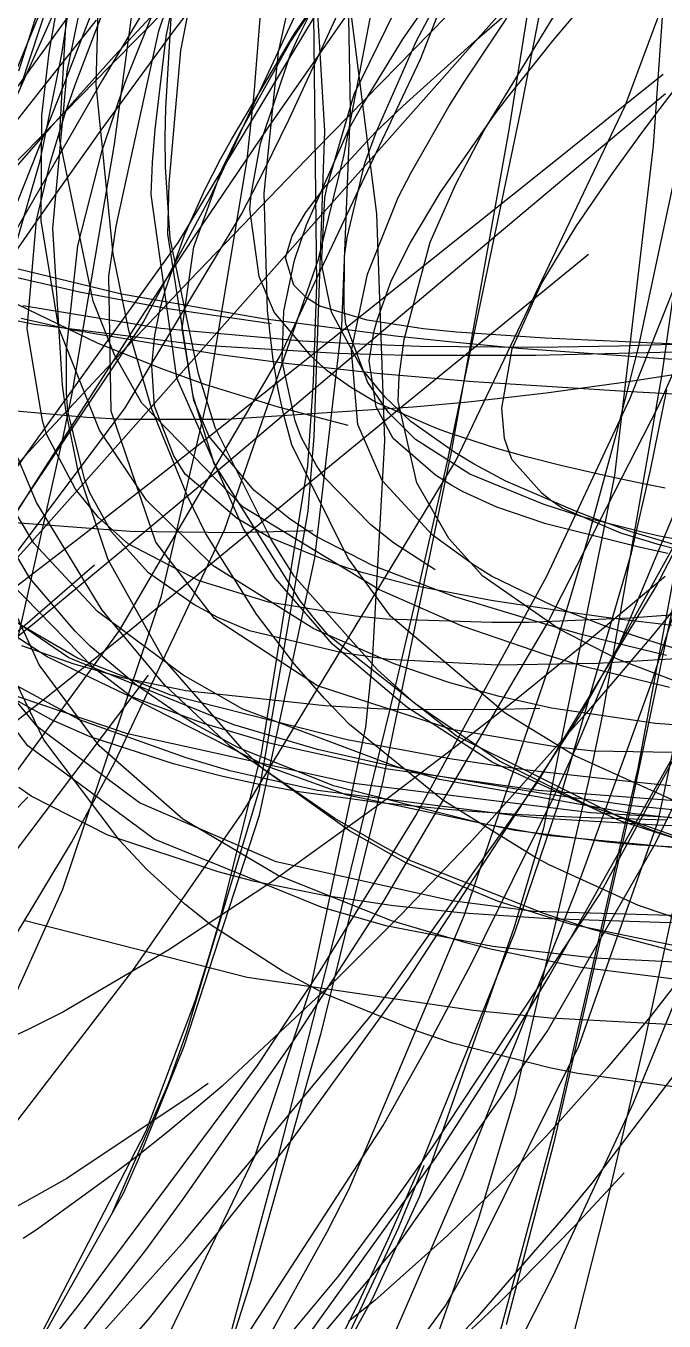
# Model space of a CAD drawing. Header units: metres. Extents: x -233 to 379, y -58 to 1087.
# Drawn here: x -79.75 to -62.46, y -31.21 to 3.87 of the extents above; entities that cross this region are included whole.
import ezdxf

# ---------------------------------------------------------------- set-up
doc = ezdxf.new("R2010")
doc.units = ezdxf.units.M

msp = doc.modelspace()

# ---------------------------------------------------------------- linework, layer by layer
for p, q in [((-77.153, 10.584, -1290.019), (-79.9, 2.23, -1294.615)), ((-63.517, 1.705, -1362.46), (-60.196, 10.614, -1363.783)), ((-76.155, 3.738, -1413.969), (-74.137, 9.61, -1412.748)), ((-75.957, 3.579, -1409.928), (-74.77, 9.346, -1409.937)), ((-76.263, 8.86, -1314.591), (-77.362, 0.663, -1321.353)), ((-72.911, 3.158, -1410.33), (-71.615, 9.052, -1410.548)), ((-69.058, 2.971, -1363.403), (-66.809, 8.773, -1364.422)), ((-65.416, 8.993, -1318.673), (-66.668, 1.056, -1324.228)), ((-78.64, 2.632, -1402.78), (-77.582, 7.727, -1399.997)), ((-70.248, -1.218, -1365.873), (-71.364, 7.572, -1368.704)), ((-75.554, 3.204, -1409.739), (-74.75, 7.357, -1409.801)), ((-77.009, 6.713, -1296.726), (-78.708, 2.332, -1299.168)), ((-73.402, 6.839, -1319.713), (-75.774, 3.709, -1321.856)), ((-73.572, 2.029, -1359.74), (-73.193, 6.768, -1361.318)), ((-72.58, 3.44, -1405.68), (-70.286, 6.885, -1405.127)), ((-78.499, 6.343, -1300.31), (-82.062, -2.27, -1305.644)), ((-74.252, 6.395, -1306.203), (-77.363, 3.048, -1309.864)), ((-71.657, 1.032, -1364.063), (-71.984, 6.607, -1365.796)), ((-71.138, 0.346, -1361.84), (-69.958, 6.538, -1364.102)), ((-69.539, 3.51, -1404.841), (-67.548, 6.385, -1403.862)), ((-77.854, 2.27, -1403.62), (-77.746, 6.052, -1402.548)), ((-72.472, 3.664, -1405.145), (-70.878, 5.993, -1404.088)), ((-65.482, 6.026, -1320.249), (-66.365, 1.521, -1323.603)), ((-65.471, 3.461, -1398.299), (-63.365, 5.984, -1396.788)), ((-62.38, 6.112, -1312.846), (-62.757, 0.62, -1316.905)), ((-79.944, 2.657, -1407.277), (-78.933, 5.861, -1405.92)), ((-77.07, 2.315, -1415.343), (-75.656, 5.865, -1413.754)), ((-79.125, 3.146, -1408.283), (-78.729, 5.412, -1407.608)), ((-78.777, 3.101, -1360.496), (-78.41, 5.538, -1361.408)), ((-78.423, 2.278, -1417.459), (-77.158, 5.571, -1416.143)), ((-77.987, 4.991, -1296.514), (-81.061, 0.748, -1300.006)), ((-76.112, 5.038, -1322.566), (-77.678, 2.413, -1324.536)), ((-75.615, -1.983, -1352.925), (-71.382, 5.036, -1354.497)), ((-70.535, 4.929, -1313.511), (-73.211, 1.104, -1317.343)), ((-78.721, 4.861, -1294.873), (-80.684, 0.454, -1297.529)), ((-72.372, 3.556, -1403.302), (-71.741, 4.827, -1402.781)), ((-70.86, 2.018, -1410.257), (-69.502, 4.804, -1409.65)), ((-61.065, 4.696, -1314.47), (-62.524, -5.565, -1321.42)), ((-78.847, 0.819, -1414.402), (-78.641, 4.351, -1415.38)), ((-75.883, 4.398, -1311.431), (-77.458, 2.798, -1313.195)), ((-75.96, 1.654, -1403.019), (-75.79, 4.535, -1402.182)), ((-74.757, -0.776, -1352.626), (-72.286, 4.524, -1353.86)), ((-72.623, 1.346, -1352.644), (-71.258, 4.294, -1353.394)), ((-66.854, 4.258, -1317.287), (-69.33, 1.47, -1319.183)), ((-67.598, 3.447, -1389.315), (-66.657, 4.261, -1388.272)), ((-67.344, 1.024, -1404.113), (-65.258, 4.438, -1403.444)), ((-77.848, 4.028, -1318.641), (-79.255, 2.26, -1320.264)), ((-71.869, -3.137, -1362.277), (-71.949, 4.196, -1364.604)), ((-68.353, 4.137, -1315.449), (-71.882, 0.545, -1317.983)), ((-70.955, 1.61, -1363.644), (-71.002, 4.092, -1364.399)), ((-69.169, 3.466, -1403.555), (-68.791, 4.178, -1403.459)), ((-67.88, 2.342, -1403.414), (-66.726, 4.08, -1402.97)), ((-62.611, -6.429, -1357.648), (-58.062, 3.867, -1359.961)), ((-75.774, 3.709, -1321.856), (-77.722, 1.042, -1323.797)), ((-77.312, -1.554, -1413.883), (-76.155, 3.738, -1413.969)), ((-76.253, 1.062, -1409.595), (-75.957, 3.579, -1409.928)), ((-74.185, 0.796, -1405.943), (-72.472, 3.664, -1405.145)), ((-72.594, 3.076, -1403.473), (-72.372, 3.556, -1403.302)), ((-70.677, 1.655, -1405.237), (-69.539, 3.51, -1404.841)), ((-75.875, -0.395, -1409.135), (-75.554, 3.204, -1409.739)), ((-73.952, 0.992, -1405.661), (-72.58, 3.44, -1405.68)), ((-73.299, -0.659, -1409.486), (-72.911, 3.158, -1410.33)), ((-70.252, 1.011, -1403.574), (-69.169, 3.466, -1403.555)), ((-69.531, 1.703, -1391.334), (-67.598, 3.447, -1389.315)), ((-66.143, 2.63, -1398.718), (-65.471, 3.461, -1398.299)), ((-63.378, -6.213, -1357.996), (-59.644, 3.177, -1358.9)), ((-79.363, 0.214, -1359.423), (-78.777, 3.101, -1360.496)), ((-79.319, 1.44, -1408.649), (-79.125, 3.146, -1408.283)), ((-77.363, 3.048, -1309.864), (-79.108, 1.099, -1312.113)), ((-73.395, 0.688, -1403.901), (-72.594, 3.076, -1403.473)), ((-72.871, -5.088, -1361.961), (-69.058, 2.971, -1363.403)), ((-79.026, -1.621, -1404.612), (-78.64, 2.632, -1402.78)), ((-77.458, 2.798, -1313.195), (-78.281, 1.958, -1314.15)), ((-66.692, 1.936, -1399.028), (-66.143, 2.63, -1398.718)), ((-62.487, 2.558, -1312.366), (-63.649, 1.626, -1313.133)), ((-62.567, 1.631, -1399.427), (-61.892, 2.515, -1398.96)), ((-79.255, 2.26, -1320.264), (-80.349, 0.866, -1321.56)), ((-77.678, 2.413, -1324.536), (-80.094, -1.78, -1327.858)), ((-78.708, 2.332, -1299.168), (-79.986, -0.888, -1301.025)), ((-78.699, 1.472, -1417.724), (-78.423, 2.278, -1417.459)), ((-77.385, -2.304, -1404.269), (-77.854, 2.27, -1403.62)), ((-77.689, 0.493, -1415.973), (-77.07, 2.315, -1415.343)), ((-68.294, 1.689, -1403.545), (-67.88, 2.342, -1403.414)), ((-78.281, 1.958, -1314.15), (-80.68, -0.495, -1317.016)), ((-73.761, 0.255, -1359.16), (-73.572, 2.029, -1359.74)), ((-71.583, -0.441, -1410.304), (-70.86, 2.018, -1410.257)), ((-67.065, 1.453, -1399.221), (-66.692, 1.936, -1399.028)), ((-62.423, 2.031, -1313.992), (-65.176, -0.268, -1315.99)), ((-61.694, 2.055, -1322.559), (-63.164, -4.837, -1327.577)), ((-79.336, -1.406, -1408.876), (-79.319, 1.44, -1408.649)), ((-79.088, 0.188, -1418.061), (-78.699, 1.472, -1417.724)), ((-75.976, 0.85, -1403.218), (-75.96, 1.654, -1403.019)), ((-71.19, -4.263, -1361.945), (-70.955, 1.61, -1363.644)), ((-70.998, 1.095, -1405.323), (-70.677, 1.655, -1405.237)), ((-69.33, 1.47, -1319.183), (-70.615, 0.023, -1320.226)), ((-70.281, 0.992, -1392.085), (-69.531, 1.703, -1391.334)), ((-69.312, -0.103, -1403.729), (-68.294, 1.689, -1403.545)), ((-68.53, -0.648, -1399.714), (-67.065, 1.453, -1399.221)), ((-66.365, 1.521, -1323.603), (-68.351, -7.963, -1330.931)), ((-68.107, -7.907, -1361.226), (-63.517, 1.705, -1362.46)), ((-63.649, 1.626, -1313.133), (-65.361, 0.255, -1314.296)), ((-63.06, 0.976, -1399.738), (-62.567, 1.631, -1399.427)), ((-79.108, 1.099, -1312.113), (-80.126, -0.066, -1313.495)), ((-76.321, 0.168, -1409.427), (-76.253, 1.062, -1409.595)), ((-73.211, 1.104, -1317.343), (-75.177, -1.808, -1320.348)), ((-73.291, -0.016, -1352.33), (-72.623, 1.346, -1352.644)), ((-72.154, -1.519, -1405.311), (-70.998, 1.095, -1405.323)), ((-66.668, 1.056, -1324.228), (-68.226, -7.661, -1330.682)), ((-77.935, -3.589, -1411.701), (-78.847, 0.819, -1414.402)), ((-77.722, 1.042, -1323.797), (-78.336, 0.183, -1324.453)), ((-75.97, 0.046, -1403.395), (-75.976, 0.85, -1403.218)), ((-74.481, 0.26, -1406.049), (-74.185, 0.796, -1405.943)), ((-74.439, -0.001, -1405.556), (-73.952, 0.992, -1405.661)), ((-71.941, -7.252, -1361.666), (-71.657, 1.032, -1364.063)), ((-71.618, -0.456, -1393.354), (-70.281, 0.992, -1392.085)), ((-70.571, 0.151, -1403.504), (-70.252, 1.011, -1403.574)), ((-68.102, -0.412, -1404.237), (-67.344, 1.024, -1404.113)), ((-63.872, -0.138, -1400.178), (-63.06, 0.976, -1399.738)), ((-77.362, 0.663, -1321.353), (-78.502, -6.041, -1327.271)), ((-78.346, -2.085, -1416.531), (-77.689, 0.493, -1415.973)), ((-73.647, -0.699, -1403.893), (-73.395, 0.688, -1403.901)), ((-71.882, 0.545, -1317.983), (-72.678, -0.278, -1318.589)), ((-62.757, 0.62, -1316.905), (-63.802, -8.308, -1323.845)), ((-80.746, -4.534, -1357.67), (-79.363, 0.214, -1359.423)), ((-79.466, -1.388, -1418.326), (-79.088, 0.188, -1418.061)), ((-78.336, 0.183, -1324.453), (-79.4, -1.324, -1325.63)), ((-76.361, -0.693, -1409.229), (-76.321, 0.168, -1409.427)), ((-75.841, -1.887, -1403.706), (-75.97, 0.046, -1403.395)), ((-74.909, -0.57, -1406.165), (-74.481, 0.26, -1406.049)), ((-74.852, -6.311, -1357.111), (-73.761, 0.255, -1359.16)), ((-70.615, 0.023, -1320.226), (-73.17, -2.856, -1322.393)), ((-71.824, -2.445, -1360.808), (-71.138, 0.346, -1361.84)), ((-71.048, -1.859, -1403.048), (-70.571, 0.151, -1403.504)), ((-65.361, 0.255, -1314.296), (-67.828, -1.718, -1316.046)), ((-72.678, -0.278, -1318.589), (-75.311, -3.02, -1320.651)), ((-75.204, -2.111, -1405.01), (-74.439, -0.001, -1405.556)), ((-73.91, -1.227, -1352.075), (-73.291, -0.016, -1352.33)), ((-69.664, -0.779, -1403.754), (-69.312, -0.103, -1403.729)), ((-65.176, -0.268, -1315.99), (-68.231, -2.833, -1318.371)), ((-64.852, -1.574, -1400.562), (-63.872, -0.138, -1400.178)), ((-75.667, -5.674, -1407.014), (-76.361, -0.693, -1409.229)), ((-75.905, -1.77, -1408.779), (-75.875, -0.395, -1409.135)), ((-75.46, -1.794, -1406.217), (-74.909, -0.57, -1406.165)), ((-73.689, -1.092, -1403.857), (-73.647, -0.699, -1403.893)), ((-73.21, -3.835, -1408.229), (-73.299, -0.659, -1409.486)), ((-72.181, -1.196, -1393.866), (-71.618, -0.456, -1393.354)), ((-71.655, -0.78, -1410.284), (-71.583, -0.441, -1410.304)), ((-69.342, -2.01, -1399.792), (-68.53, -0.648, -1399.714)), ((-68.801, -1.99, -1404.221), (-68.102, -0.412, -1404.237)), ((-76.573, -4.162, -1352.065), (-74.757, -0.776, -1352.626)), ((-71.732, -2.43, -1409.952), (-71.655, -0.78, -1410.284)), ((-70.502, -2.857, -1403.548), (-69.664, -0.779, -1403.754)), ((-79.4, -1.324, -1325.63), (-81.97, -5.02, -1328.675)), ((-79.717, -4.329, -1418.215), (-79.466, -1.388, -1418.326)), ((-77.067, -6.471, -1351.429), (-73.91, -1.227, -1352.075)), ((-73.432, -2.917, -1403.245), (-73.689, -1.092, -1403.857)), ((-72.536, -1.812, -1394.181), (-72.181, -1.196, -1393.866)), ((-70.029, -7.369, -1363.986), (-70.248, -1.218, -1365.873)), ((-78.864, -4.318, -1408.549), (-79.336, -1.406, -1408.876)), ((-78.763, -5.863, -1405.895), (-79.026, -1.621, -1404.612)), ((-77.503, -2.909, -1413.689), (-77.312, -1.554, -1413.883)), ((-72.474, -2.475, -1405.193), (-72.154, -1.519, -1405.311)), ((-67.828, -1.718, -1316.046), (-70.646, -3.966, -1318.157)), ((-65.788, -3.129, -1400.71), (-64.852, -1.574, -1400.562)), ((-80.093, -8.219, -1352.227), (-75.615, -1.983, -1352.925)), ((-78.657, -4.894, -1416.602), (-78.346, -2.085, -1416.531)), ((-75.177, -1.808, -1320.348), (-76.018, -3.082, -1321.688)), ((-75.976, -3.295, -1406.075), (-75.46, -1.794, -1406.217)), ((-75.222, -6.157, -1406.731), (-75.905, -1.77, -1408.779)), ((-75.08, -5.55, -1403.832), (-75.841, -1.887, -1403.706)), ((-72.717, -2.412, -1394.343), (-72.536, -1.812, -1394.181)), ((-71.125, -2.365, -1402.891), (-71.048, -1.859, -1403.048)), ((-69.843, -3.018, -1399.698), (-69.342, -2.01, -1399.792)), ((-69.503, -4.624, -1403.749), (-68.801, -1.99, -1404.221)), ((-76.967, -4.381, -1404.36), (-77.385, -2.304, -1404.269)), ((-75.522, -4.326, -1403.93), (-75.204, -2.111, -1405.01)), ((-74.366, -9.759, -1358.032), (-71.824, -2.445, -1360.808)), ((-72.495, -3.151, -1394.202), (-72.717, -2.412, -1394.343)), ((-71.721, -2.698, -1409.879), (-71.732, -2.43, -1409.952)), ((-71.13, -3.769, -1402.265), (-71.125, -2.365, -1402.891)), ((-64.513, -2.325, -1313.818), (-67.725, -4.945, -1316.043)), ((-77.159, -3.398, -1391.499), (-80.851, -2.5, -1393.914)), ((-72.762, -3.856, -1404.847), (-72.474, -2.475, -1405.193)), ((-71.475, -3.886, -1409.398), (-71.721, -2.698, -1409.879)), ((-78.304, -3.343, -1390.727), (-80.51, -2.832, -1392.179)), ((-77.443, -6.56, -1412.306), (-77.503, -2.909, -1413.689)), ((-76.018, -3.082, -1321.688), (-76.777, -4.247, -1322.923)), ((-75.311, -3.02, -1320.651), (-76.419, -4.19, -1321.565)), ((-73.17, -2.856, -1322.393), (-74.933, -4.844, -1323.99)), ((-73.023, -3.885, -1402.674), (-73.432, -2.917, -1403.245)), ((-72.148, -3.499, -1393.965), (-72.495, -3.151, -1394.202)), ((-71.962, -5.748, -1361.471), (-71.869, -3.137, -1362.277)), ((-70.928, -4.917, -1402.944), (-70.502, -2.857, -1403.548)), ((-68.231, -2.833, -1318.371), (-70.579, -4.815, -1320.334)), ((-70.236, -4.101, -1399.406), (-69.843, -3.018, -1399.698)), ((-66.573, -4.877, -1400.434), (-65.788, -3.129, -1400.71)), ((-77.796, -4.734, -1392.241), (-80.901, -3.233, -1394.616)), ((-75.959, -3.782, -1389.201), (-78.304, -3.343, -1390.727)), ((-73.328, -4.066, -1389.053), (-77.159, -3.398, -1391.499)), ((-76.112, -3.789, -1405.988), (-75.976, -3.295, -1406.075)), ((-71.789, -3.717, -1393.722), (-72.148, -3.499, -1393.965)), ((-76.098, -4.322, -1386.228), (-79.841, -3.714, -1388.514)), ((-77.351, -5.039, -1410.478), (-77.935, -3.589, -1411.701)), ((-76.26, -4.508, -1405.805), (-76.112, -3.789, -1405.988)), ((-73.106, -4.201, -1387.374), (-75.959, -3.782, -1389.201)), ((-73.054, -5.17, -1407.554), (-73.21, -3.835, -1408.229)), ((-72.813, -5.209, -1404.294), (-72.762, -3.856, -1404.847)), ((-70.508, -4.096, -1392.896), (-71.789, -3.717, -1393.722)), ((-71.086, -4.21, -1402.029), (-71.13, -3.769, -1402.265)), ((-81.638, -11.713, -1351.805), (-76.573, -4.162, -1352.065)), ((-79.518, -4.217, -1385.905), (-80.232, -4.075, -1386.321)), ((-78.528, -4.362, -1390.039), (-79.88, -4.051, -1390.919)), ((-76.419, -4.19, -1321.565), (-77.304, -5.131, -1322.314)), ((-69.738, -4.529, -1386.812), (-73.328, -4.066, -1389.053)), ((-72.028, -5.075, -1401.572), (-73.023, -3.885, -1402.674)), ((-70.646, -3.966, -1318.157), (-72.469, -5.416, -1319.597)), ((-70.621, -5.454, -1408.376), (-71.475, -3.886, -1409.398)), ((-68.988, -4.33, -1391.968), (-70.508, -4.096, -1392.896)), ((-70.328, -4.425, -1399.288), (-70.236, -4.101, -1399.406)), ((-79.3, -6.828, -1417.371), (-79.717, -4.329, -1418.215)), ((-76.777, -4.247, -1322.923), (-79.678, -8.769, -1327.794)), ((-75.32, -4.742, -1383.495), (-79.518, -4.217, -1385.905)), ((-77.759, -7.08, -1407.541), (-78.864, -4.318, -1408.549)), ((-74.496, -5.036, -1387.492), (-78.528, -4.362, -1390.039)), ((-76.343, -6.514, -1404.272), (-76.967, -4.381, -1404.36)), ((-76.343, -5.333, -1405.506), (-76.26, -4.508, -1405.805)), ((-72.259, -4.665, -1383.922), (-76.098, -4.322, -1386.228)), ((-75.201, -6.279, -1402.429), (-75.522, -4.326, -1403.93)), ((-71.927, -10.541, -1360.245), (-71.19, -4.263, -1361.945)), ((-70.489, -5.784, -1400.857), (-71.086, -4.21, -1402.029)), ((-70.45, -5.205, -1398.889), (-70.328, -4.425, -1399.288)), ((-68.288, -4.687, -1385.918), (-69.738, -4.529, -1386.812)), ((-68.087, -4.426, -1391.436), (-68.988, -4.33, -1391.968)), ((-65.682, -4.584, -1390.1), (-68.087, -4.426, -1391.436)), ((-78.651, -6.08, -1416.465), (-78.657, -4.894, -1416.602)), ((-76.073, -5.422, -1390.956), (-77.796, -4.734, -1392.241)), ((-74.933, -4.844, -1323.99), (-77.046, -7.229, -1326.015)), ((-74.63, -4.808, -1383.102), (-75.32, -4.742, -1383.495)), ((-71.32, -4.999, -1381.242), (-74.63, -4.808, -1383.102)), ((-70.579, -4.815, -1320.334), (-74.193, -7.872, -1323.56)), ((-70.708, -4.754, -1382.998), (-72.259, -4.665, -1383.922)), ((-69.076, -4.813, -1382.032), (-70.708, -4.754, -1382.998)), ((-69.635, -5.629, -1403.452), (-69.503, -4.624, -1403.749)), ((-65.881, -4.836, -1380.159), (-69.076, -4.813, -1382.032)), ((-66.409, -4.865, -1384.772), (-68.288, -4.687, -1385.918)), ((-66.861, -6.485, -1399.614), (-66.573, -4.877, -1400.434)), ((-61.98, -5.182, -1382.128), (-66.409, -4.865, -1384.772)), ((-63.674, -4.805, -1378.873), (-65.881, -4.836, -1380.159)), ((-64.522, -4.644, -1389.48), (-65.682, -4.584, -1390.1)), ((-63.321, -4.698, -1388.859), (-64.522, -4.644, -1389.48)), ((-63.164, -4.837, -1327.577), (-63.767, -7.21, -1329.361)), ((-61.197, -4.729, -1377.44), (-63.674, -4.805, -1378.873)), ((-62.931, -4.715, -1388.66), (-63.321, -4.698, -1388.859)), ((-61.143, -4.794, -1387.781), (-62.931, -4.715, -1388.66)), ((-77.304, -5.131, -1322.314), (-79.591, -7.579, -1324.314)), ((-76.617, -6.348, -1409.14), (-77.351, -5.039, -1410.478)), ((-77.22, -12.502, -1360.644), (-72.871, -5.088, -1361.961)), ((-72.709, -5.275, -1386.385), (-74.496, -5.036, -1387.492)), ((-72.917, -5.973, -1407.096), (-73.054, -5.17, -1407.554)), ((-72.455, -6.828, -1403.28), (-72.813, -5.209, -1404.294)), ((-71.586, -5.469, -1401.12), (-72.028, -5.075, -1401.572)), ((-69.452, -5.056, -1380.205), (-71.32, -4.999, -1381.242)), ((-70.758, -6.928, -1401.861), (-70.928, -4.917, -1402.944)), ((-70.262, -6.444, -1397.877), (-70.45, -5.205, -1398.889)), ((-67.725, -4.945, -1316.043), (-69.63, -6.505, -1317.463)), ((-65.933, -5.058, -1378.282), (-69.452, -5.056, -1380.205)), ((-62.191, -4.963, -1376.275), (-65.933, -5.058, -1378.282)), ((-64.753, -14.829, -1357.275), (-59.436, -5.23, -1359.932)), ((-61.089, -5.067, -1321.174), (-63.176, -16.232, -1326.708)), ((-76.265, -6.43, -1404.929), (-76.343, -5.333, -1405.506)), ((-74.901, -5.84, -1390.095), (-76.073, -5.422, -1390.956)), ((-74.623, -7.004, -1403.752), (-75.08, -5.55, -1403.832)), ((-72.469, -5.416, -1319.597), (-74.53, -7.049, -1321.29)), ((-70.153, -5.55, -1384.83), (-72.709, -5.275, -1386.385)), ((-70.96, -5.918, -1400.515), (-71.586, -5.469, -1401.12)), ((-70.015, -6.189, -1407.752), (-70.621, -5.454, -1408.376)), ((-67.628, -5.767, -1383.321), (-70.153, -5.55, -1384.83)), ((-62.524, -5.565, -1321.42), (-64.129, -14.781, -1328.164)), ((-60.49, -5.314, -1371.695), (-63.486, -5.783, -1373.443)), ((-78.676, -6.527, -1406.06), (-78.763, -5.863, -1405.895)), ((-73.871, -9.733, -1403.942), (-75.667, -5.674, -1407.014)), ((-72.909, -6.452, -1388.66), (-74.901, -5.84, -1390.095)), ((-72.115, -8.049, -1360.773), (-71.962, -5.748, -1361.471)), ((-70.282, -6.317, -1399.891), (-70.96, -5.918, -1400.515)), ((-69.926, -6.604, -1400.072), (-70.489, -5.784, -1400.857)), ((-69.666, -6.294, -1403.21), (-69.635, -5.629, -1403.452)), ((-63.364, -6.04, -1380.831), (-67.628, -5.767, -1383.321)), ((-63.486, -5.783, -1373.443), (-65.654, -6.075, -1374.723)), ((-78.502, -6.041, -1327.271), (-78.743, -7.225, -1328.362)), ((-78.62, -6.563, -1416.375), (-78.651, -6.08, -1416.465)), ((-76.082, -11.572, -1355.555), (-74.852, -6.311, -1357.111)), ((-74.649, -7.983, -1405.564), (-75.222, -6.157, -1406.731)), ((-74.785, -7.254, -1401.467), (-75.201, -6.279, -1402.429)), ((-72.775, -6.638, -1406.684), (-72.917, -5.973, -1407.096)), ((-69.319, -6.84, -1407.092), (-70.015, -6.189, -1407.752)), ((-69.162, -8.503, -1401.969), (-69.666, -6.294, -1403.21)), ((-65.654, -6.075, -1374.723), (-67.766, -6.318, -1375.98)), ((-65.635, -11.033, -1357.524), (-63.378, -6.213, -1357.996)), ((-64.795, -15.572, -1363.479), (-60.876, -6.183, -1365.762)), ((-60.926, -6.17, -1379.429), (-63.364, -6.04, -1380.831)), ((-62.832, -8.16, -1369.861), (-62.383, -5.984, -1370.432)), ((-60.311, -6.087, -1330.967), (-62.789, -13.888, -1335.339)), ((-78.099, -6.74, -1382.283), (-81.872, -6.402, -1384.644)), ((-81.12, -11.881, -1351.544), (-77.067, -6.471, -1351.429)), ((-78.338, -8.192, -1406.386), (-78.676, -6.527, -1406.06)), ((-78.164, -8.396, -1415.664), (-78.62, -6.563, -1416.375)), ((-76.231, -10.111, -1409.379), (-77.443, -6.56, -1412.306)), ((-73.87, -9.164, -1405.034), (-76.617, -6.348, -1409.14)), ((-75.375, -8.87, -1403.93), (-76.343, -6.514, -1404.272)), ((-75.745, -7.777, -1403.868), (-76.265, -6.43, -1404.929)), ((-69.261, -6.46, -1376.878), (-74.323, -6.791, -1379.948)), ((-71.021, -6.948, -1387.326), (-72.909, -6.452, -1388.66)), ((-72.549, -7.474, -1406.112), (-72.775, -6.638, -1406.684)), ((-68.601, -7.039, -1398.461), (-70.282, -6.317, -1399.891)), ((-69.63, -6.505, -1317.463), (-70.274, -7.034, -1317.963)), ((-69.798, -7.304, -1396.877), (-70.262, -6.444, -1397.877)), ((-69.193, -7.332, -1399.227), (-69.926, -6.604, -1400.072)), ((-67.766, -6.318, -1375.98), (-69.261, -6.46, -1376.878)), ((-66.782, -7.303, -1398.944), (-66.861, -6.485, -1399.614)), ((-65.632, -12.327, -1356.401), (-62.611, -6.429, -1357.648)), ((-62.678, -11.317, -1360.3), (-60.206, -6.563, -1360.876)), ((-79.195, -7.191, -1417.198), (-79.3, -6.828, -1417.371)), ((-77.098, -6.788, -1381.661), (-78.099, -6.74, -1382.283)), ((-74.323, -6.791, -1379.948), (-77.098, -6.788, -1381.661)), ((-73.108, -10.044, -1403.155), (-74.623, -7.004, -1403.752)), ((-72.292, -7.266, -1402.953), (-72.455, -6.828, -1403.28)), ((-70.096, -8.44, -1400.648), (-70.758, -6.928, -1401.861)), ((-68.131, -7.681, -1406.05), (-69.319, -6.84, -1407.092)), ((-79.541, -10.14, -1409.073), (-81.344, -7.125, -1411.964)), ((-78.743, -7.225, -1328.362), (-80.542, -15.21, -1335.891)), ((-77.046, -7.229, -1326.015), (-79.217, -9.672, -1328.242)), ((-78.41, -8.673, -1416.105), (-79.195, -7.191, -1417.198)), ((-76.49, -8.979, -1406.337), (-77.759, -7.08, -1407.541)), ((-74.53, -7.049, -1321.29), (-76.346, -8.479, -1322.845)), ((-73.577, -8.7, -1399.584), (-74.785, -7.254, -1401.467)), ((-71.881, -8.035, -1402.281), (-72.292, -7.266, -1402.953)), ((-70.274, -7.034, -1317.963), (-72.273, -8.677, -1319.559)), ((-72.106, -9.271, -1361.102), (-71.941, -7.252, -1361.666)), ((-68.655, -8.293, -1395.253), (-69.798, -7.304, -1396.877)), ((-67.725, -8.266, -1397.835), (-69.193, -7.332, -1399.227)), ((-68.252, -7.171, -1398.173), (-68.601, -7.039, -1398.461)), ((-66.965, -7.583, -1397.155), (-68.252, -7.171, -1398.173)), ((-66.582, -7.871, -1398.33), (-66.782, -7.303, -1398.944)), ((-63.767, -7.21, -1329.361), (-64.54, -10.038, -1331.515)), ((-79.591, -7.579, -1324.314), (-80.678, -8.753, -1325.319)), ((-79.468, -9.034, -1410.174), (-80.061, -7.608, -1410.465)), ((-71.032, -10.537, -1403.298), (-72.549, -7.474, -1406.112)), ((-70.359, -13.339, -1362.215), (-70.029, -7.369, -1363.986)), ((-68.226, -7.661, -1330.682), (-70.083, -16.574, -1337.574)), ((-67.606, -8.001, -1405.606), (-68.131, -7.681, -1406.05)), ((-66.186, -7.803, -1396.556), (-66.965, -7.583, -1397.155)), ((-75.438, -8.268, -1403.392), (-75.745, -7.777, -1403.868)), ((-74.193, -7.872, -1323.56), (-75.177, -8.702, -1324.506)), ((-72.321, -11.7, -1402.057), (-74.649, -7.983, -1405.564)), ((-73.896, -17.448, -1360.174), (-68.107, -7.907, -1361.226)), ((-73.366, -15.838, -1358.499), (-72.115, -8.049, -1360.773)), ((-71.666, -8.363, -1401.966), (-71.881, -8.035, -1402.281)), ((-68.351, -7.963, -1330.931), (-69.18, -11.597, -1333.846)), ((-66.746, -8.459, -1404.903), (-67.606, -8.001, -1405.606)), ((-65.771, -8.787, -1396.904), (-66.582, -7.871, -1398.33)), ((-65.226, -8.047, -1395.84), (-66.186, -7.803, -1396.556)), ((-63.926, -8.341, -1394.902), (-65.226, -8.047, -1395.84)), ((-77.521, -10.591, -1406.623), (-78.338, -8.192, -1406.386)), ((-78.026, -8.776, -1415.469), (-78.164, -8.396, -1415.664)), ((-74.028, -9.475, -1401.77), (-75.438, -8.268, -1403.392)), ((-70.404, -9.639, -1400.434), (-71.666, -8.363, -1401.966)), ((-68.213, -8.576, -1394.705), (-68.655, -8.293, -1395.253)), ((-65.74, -9.083, -1396.252), (-67.725, -8.266, -1397.835)), ((-63.802, -8.308, -1323.845), (-65.729, -17.857, -1331.748)), ((-63.105, -8.513, -1394.323), (-63.926, -8.341, -1394.902)), ((-63.348, -10.401, -1369.29), (-62.832, -8.16, -1369.861)), ((-79.678, -8.769, -1327.794), (-81.222, -11.247, -1330.55)), ((-79.646, -11.085, -1410.032), (-81.127, -8.592, -1412.36)), ((-77.79, -9.442, -1415.316), (-78.41, -8.673, -1416.105)), ((-76.346, -8.479, -1322.845), (-78.286, -9.99, -1324.573)), ((-75.177, -8.702, -1324.506), (-75.604, -9.06, -1324.925)), ((-72.587, -9.502, -1398.308), (-73.577, -8.7, -1399.584)), ((-72.273, -8.677, -1319.559), (-72.776, -9.09, -1319.977)), ((-68.747, -9.909, -1398.994), (-70.096, -8.44, -1400.648)), ((-68.29, -10.011, -1400.771), (-69.162, -8.503, -1401.969)), ((-67.909, -8.748, -1394.347), (-68.213, -8.576, -1394.705)), ((-66.996, -9.16, -1393.37), (-67.909, -8.748, -1394.347)), ((-64.859, -9.27, -1403.431), (-66.746, -8.459, -1404.903)), ((-62.433, -8.647, -1393.859), (-63.105, -8.513, -1394.323)), ((-77.691, -11.952, -1409.169), (-79.468, -9.034, -1410.174)), ((-77.446, -9.826, -1414.727), (-78.026, -8.776, -1415.469)), ((-74.68, -10.754, -1404.612), (-76.49, -8.979, -1406.337)), ((-75.604, -9.06, -1324.925), (-76.477, -9.79, -1325.794)), ((-74.886, -9.866, -1403.718), (-75.375, -8.87, -1403.93)), ((-72.776, -9.09, -1319.977), (-74.895, -10.831, -1321.791)), ((-65.537, -8.978, -1396.552), (-65.771, -8.787, -1396.904)), ((-64.678, -9.426, -1395.477), (-65.74, -9.083, -1396.252)), ((-65.221, -9.195, -1396.112), (-65.537, -8.978, -1396.552)), ((-76.986, -10.156, -1414.35), (-77.79, -9.442, -1415.316)), ((-70.169, -11.399, -1400.276), (-73.87, -9.164, -1405.034)), ((-73.425, -16.812, -1359.11), (-72.106, -9.271, -1361.102)), ((-65.662, -9.619, -1392.09), (-66.996, -9.16, -1393.37)), ((-63.634, -9.868, -1394.312), (-65.221, -9.195, -1396.112)), ((-64.252, -9.505, -1402.968), (-64.859, -9.27, -1403.431)), ((-63.094, -9.834, -1394.411), (-64.678, -9.426, -1395.477)), ((-76.928, -9.825, -1385.07), (-80.984, -9.514, -1387.555)), ((-79.217, -9.672, -1328.242), (-79.658, -10.165, -1328.722)), ((-76.477, -9.79, -1325.794), (-79.533, -12.313, -1328.957)), ((-77.341, -16.074, -1355.528), (-74.366, -9.759, -1358.032)), ((-71.979, -9.805, -1382.085), (-74.112, -9.861, -1383.364)), ((-73.174, -9.978, -1400.925), (-74.028, -9.475, -1401.77)), ((-72.993, -11.095, -1402.647), (-73.871, -9.733, -1403.942)), ((-71.893, -9.96, -1397.491), (-72.587, -9.502, -1398.308)), ((-69.796, -10.126, -1399.762), (-70.404, -9.639, -1400.434)), ((-63.099, -10.259, -1389.954), (-65.662, -9.619, -1392.09)), ((-63.818, -9.665, -1402.64), (-64.252, -9.505, -1402.968)), ((-63.383, -9.819, -1402.314), (-63.818, -9.665, -1402.64)), ((-60.274, -10.756, -1400.064), (-63.383, -9.819, -1402.314)), ((-60.237, -9.507, -1308.053), (-62.771, -12.643, -1309.853)), ((-79.658, -10.165, -1328.722), (-80.837, -11.479, -1330.039)), ((-78.286, -9.99, -1324.573), (-80.282, -11.521, -1326.431)), ((-77.815, -11.994, -1406.617), (-79.541, -10.14, -1409.073)), ((-76.435, -10.942, -1413.544), (-77.446, -9.826, -1414.727)), ((-75.058, -11.163, -1412.204), (-76.986, -10.156, -1414.35)), ((-74.112, -9.861, -1383.364), (-76.928, -9.825, -1385.07)), ((-74.639, -12.177, -1406.531), (-76.231, -10.111, -1409.379)), ((-73.507, -12.064, -1403.009), (-74.886, -9.866, -1403.718)), ((-71.543, -10.64, -1399.52), (-73.174, -9.978, -1400.925)), ((-72.486, -11.034, -1402.866), (-73.108, -10.044, -1403.155)), ((-70.36, -10.741, -1395.865), (-71.893, -9.96, -1397.491)), ((-68.662, -10.857, -1398.607), (-69.796, -10.126, -1399.762)), ((-67.627, -10.73, -1397.837), (-68.747, -9.909, -1398.994)), ((-67.369, -11.031, -1399.756), (-68.29, -10.011, -1400.771)), ((-64.54, -10.038, -1331.515), (-65.042, -11.738, -1332.825)), ((-62.555, -10.193, -1393.239), (-63.634, -9.868, -1394.312)), ((-62.628, -9.942, -1394.109), (-63.094, -9.834, -1394.411)), ((-60.015, -10.427, -1392.558), (-62.628, -9.942, -1394.109)), ((-77.941, -13.497, -1397.36), (-81.033, -10.339, -1400.085)), ((-65.325, -17.198, -1367.661), (-63.348, -10.401, -1369.29)), ((-62.361, -10.42, -1389.374), (-63.099, -10.259, -1389.954)), ((-62.622, -17.667, -1363.548), (-61.097, -10.454, -1365.891)), ((-62.13, -10.305, -1392.837), (-62.555, -10.193, -1393.239)), ((-82.636, -14.83, -1355.601), (-77.899, -10.729, -1352.68)), ((-78.338, -13.259, -1386.319), (-82.547, -10.814, -1391.309)), ((-76.021, -13.272, -1406.503), (-77.521, -10.591, -1406.623)), ((-74.895, -10.831, -1321.791), (-75.297, -11.161, -1322.152)), ((-71.956, -12.457, -1402.046), (-74.68, -10.754, -1404.612)), ((-73.422, -17.502, -1358.481), (-71.927, -10.541, -1360.245)), ((-71.034, -10.812, -1399.108), (-71.543, -10.64, -1399.52)), ((-70.612, -10.943, -1398.776), (-71.034, -10.812, -1399.108)), ((-69.874, -12.118, -1401.474), (-71.032, -10.537, -1403.298)), ((-68.132, -11.595, -1393.746), (-70.36, -10.741, -1395.865)), ((-67.133, -11.037, -1397.359), (-67.627, -10.73, -1397.837)), ((-64.21, -19.662, -1357.311), (-59.282, -10.646, -1359.575)), ((-79.397, -13.432, -1408.085), (-80.435, -11.171, -1408.804)), ((-78.42, -12.52, -1408.273), (-79.646, -11.085, -1410.032)), ((-75.297, -11.161, -1322.152), (-77.103, -12.636, -1323.815)), ((-75.206, -11.804, -1412.197), (-76.435, -10.942, -1413.544)), ((-73.179, -11.735, -1410.23), (-75.058, -11.163, -1412.204)), ((-71.447, -12.875, -1400.593), (-72.993, -11.095, -1402.647)), ((-70.231, -13.565, -1401.665), (-72.486, -11.034, -1402.866)), ((-69.317, -11.274, -1397.82), (-70.612, -10.943, -1398.776)), ((-69.184, -17.511, -1356.843), (-65.635, -11.033, -1357.524)), ((-65.307, -12.469, -1397.876), (-67.369, -11.031, -1399.756)), ((-65.475, -11.837, -1395.895), (-67.133, -11.037, -1397.359)), ((-62.433, -11.039, -1314.266), (-64.542, -12.808, -1315.844)), ((-78.755, -19.512, -1353.357), (-76.082, -11.572, -1355.555)), ((-67.928, -12.385, -1397.599), (-70.169, -11.399, -1400.276)), ((-67.149, -11.694, -1396.364), (-69.317, -11.274, -1397.82)), ((-65.902, -16.634, -1359.659), (-62.678, -11.317, -1360.3)), ((-62.698, -18.282, -1361.658), (-59.393, -11.448, -1363.556)), ((-79.176, -13.217, -1389.815), (-81.508, -11.702, -1392.714)), ((-78.592, -13.244, -1388.06), (-80.957, -11.638, -1390.846)), ((-74.555, -12.154, -1411.505), (-75.206, -11.804, -1412.197)), ((-70.823, -12.113, -1407.87), (-73.179, -11.735, -1410.23)), ((-71.935, -12.19, -1401.522), (-72.321, -11.7, -1402.057)), ((-69.18, -11.597, -1333.846), (-69.92, -14.74, -1336.383)), ((-65.591, -12.364, -1391.535), (-68.132, -11.595, -1393.746)), ((-64.929, -12.03, -1394.999), (-67.149, -11.694, -1396.364)), ((-65.042, -11.738, -1332.825), (-65.594, -13.511, -1334.202)), ((-63.986, -12.411, -1394.674), (-65.475, -11.837, -1395.895)), ((-62.19, -11.666, -1325.368), (-62.635, -13.856, -1326.453)), ((-75.489, -13.713, -1403.56), (-77.815, -11.994, -1406.617)), ((-75.993, -13.986, -1408.149), (-77.691, -11.952, -1409.169)), ((-71.854, -14.005, -1402.322), (-74.639, -12.177, -1406.531)), ((-73.698, -12.515, -1410.617), (-74.555, -12.154, -1411.505)), ((-72.474, -13.416, -1402.429), (-73.507, -12.064, -1403.009)), ((-71.551, -12.64, -1401.003), (-71.935, -12.19, -1401.522)), ((-69.988, -12.2, -1407.052), (-70.823, -12.113, -1407.87)), ((-67.127, -12.289, -1404.348), (-69.988, -12.2, -1407.052)), ((-66.764, -14.743, -1397.36), (-69.874, -12.118, -1401.474)), ((-63.394, -12.169, -1400.96), (-66.124, -12.287, -1403.418)), ((-64.102, -12.142, -1394.512), (-64.929, -12.03, -1394.999)), ((-63.539, -12.215, -1394.187), (-64.102, -12.142, -1394.512)), ((-61.851, -12.417, -1393.256), (-63.539, -12.215, -1394.187)), ((-61.11, -12.007, -1398.96), (-63.394, -12.169, -1400.96)), ((-82.254, -19.404, -1359.499), (-77.22, -12.502, -1360.644)), ((-79.699, -15.631, -1397.508), (-82.115, -12.45, -1400.334)), ((-79.533, -12.313, -1328.957), (-80.527, -13.103, -1330.06)), ((-78.016, -12.931, -1407.709), (-78.42, -12.52, -1408.273)), ((-71.188, -13.11, -1408.142), (-73.698, -12.515, -1410.617)), ((-69.771, -13.411, -1400.014), (-71.956, -12.457, -1402.046)), ((-70.048, -19.817, -1354.935), (-65.632, -12.327, -1356.401)), ((-65.668, -13.167, -1395.031), (-67.928, -12.385, -1397.599)), ((-66.675, -12.291, -1403.926), (-67.127, -12.289, -1404.348)), ((-66.124, -12.287, -1403.418), (-66.675, -12.291, -1403.926)), ((-64.697, -12.609, -1390.786), (-65.591, -12.364, -1391.535)), ((-63.725, -13.278, -1396.58), (-65.307, -12.469, -1397.876)), ((-63.843, -12.831, -1390.086), (-64.697, -12.609, -1390.786)), ((-62.592, -12.864, -1393.591), (-63.986, -12.411, -1394.674)), ((-78.304, -14.925, -1388.099), (-82.247, -12.797, -1392.745)), ((-78.442, -13.419, -1394.017), (-79.866, -12.918, -1395.158)), ((-77.103, -12.636, -1323.815), (-79.159, -14.292, -1325.826)), ((-76.758, -13.981, -1406.025), (-78.016, -12.931, -1407.709)), ((-68.092, -15.361, -1396.888), (-71.551, -12.64, -1401.003)), ((-69.435, -14.584, -1398.163), (-71.447, -12.875, -1400.593)), ((-64.542, -12.808, -1315.844), (-66.473, -14.373, -1317.364)), ((-62.771, -12.643, -1309.853), (-63.873, -13.939, -1310.721)), ((-62.395, -13.184, -1388.933), (-63.843, -12.831, -1390.086)), ((-61.584, -13.157, -1392.834), (-62.592, -12.864, -1393.591)), ((-79.439, -15.117, -1398.94), (-81.079, -13.125, -1400.786)), ((-77.059, -14.236, -1387.439), (-79.176, -13.217, -1389.815)), ((-74.12, -15.059, -1383.831), (-78.592, -13.244, -1388.06)), ((-75.831, -14.252, -1383.765), (-78.338, -13.259, -1386.319)), ((-73.895, -15.71, -1405.92), (-76.021, -13.272, -1406.503)), ((-69.918, -13.293, -1406.926), (-71.188, -13.11, -1408.142)), ((-66.974, -13.441, -1404.211), (-69.918, -13.293, -1406.926)), ((-64.634, -13.477, -1393.887), (-65.668, -13.167, -1395.031)), ((-61.471, -13.232, -1399.385), (-64.268, -13.397, -1401.801)), ((-61.172, -14.25, -1394.669), (-63.725, -13.278, -1396.58)), ((-79.059, -14.927, -1412.487), (-81.345, -13.659, -1414.617)), ((-79.266, -15.464, -1414.386), (-80.284, -13.368, -1415.026)), ((-77.769, -15.63, -1406.93), (-79.397, -13.432, -1408.085)), ((-77.136, -13.782, -1392.982), (-78.442, -13.419, -1394.017)), ((-76.838, -14.345, -1396.413), (-77.941, -13.497, -1397.36)), ((-71.666, -14.343, -1401.955), (-72.474, -13.416, -1402.429)), ((-70.541, -15.122, -1361.692), (-70.359, -13.339, -1362.215)), ((-69.214, -14.481, -1401.096), (-70.231, -13.565, -1401.665)), ((-68.262, -13.924, -1398.623), (-69.771, -13.411, -1400.014)), ((-65.594, -13.511, -1334.202), (-67.877, -20.211, -1339.473)), ((-64.268, -13.397, -1401.801), (-66.974, -13.441, -1404.211)), ((-62.318, -14.048, -1391.409), (-64.634, -13.477, -1393.887)), ((-80.488, -19.079, -1348.952), (-76.428, -13.71, -1344.308)), ((-75.421, -14.139, -1391.64), (-77.136, -13.782, -1392.982)), ((-75.655, -14.74, -1404.597), (-76.758, -13.981, -1406.025)), ((-74.242, -15.622, -1407.07), (-75.993, -13.986, -1408.149)), ((-73.876, -14.633, -1401.538), (-75.489, -13.713, -1403.56)), ((-68.208, -15.185, -1397.418), (-71.854, -14.005, -1402.322)), ((-66.957, -14.287, -1397.429), (-68.262, -13.924, -1398.623)), ((-62.789, -13.888, -1335.339), (-64.867, -19.604, -1338.458)), ((-63.873, -13.939, -1310.721), (-64.688, -14.876, -1311.392)), ((-62.635, -13.856, -1326.453), (-63.361, -17.275, -1328.159)), ((-76.998, -15.303, -1399.171), (-80.583, -14.096, -1402.381)), ((-79.159, -14.292, -1325.826), (-80.297, -15.186, -1327.013)), ((-74.939, -15.023, -1385.232), (-77.059, -14.236, -1387.439)), ((-73.23, -16.179, -1393.427), (-76.838, -14.345, -1396.413)), ((-71.051, -15.469, -1379.595), (-75.831, -14.252, -1383.765)), ((-71.647, -14.542, -1388.748), (-75.421, -14.139, -1391.64)), ((-70.987, -15.048, -1401.546), (-71.666, -14.343, -1401.955)), ((-66.473, -14.373, -1317.364), (-67.218, -14.959, -1317.973)), ((-65.516, -14.608, -1396.121), (-66.957, -14.287, -1397.429)), ((-69.728, -16.188, -1396.657), (-73.876, -14.633, -1401.538)), ((-70.776, -14.6, -1388.086), (-71.647, -14.542, -1388.748)), ((-69.846, -14.643, -1387.382), (-70.776, -14.6, -1388.086)), ((-67.196, -14.651, -1385.398), (-69.846, -14.643, -1387.382)), ((-67.115, -16.067, -1395.575), (-69.435, -14.584, -1398.163)), ((-66.92, -16.046, -1399.756), (-69.214, -14.481, -1401.096)), ((-65.826, -14.615, -1384.378), (-67.196, -14.651, -1385.398)), ((-62.694, -15.019, -1393.592), (-65.516, -14.608, -1396.121)), ((-78.014, -15.385, -1411.53), (-79.059, -14.927, -1412.487)), ((-75.413, -15.956, -1385.075), (-78.304, -14.925, -1388.099)), ((-75.162, -15.047, -1403.969), (-75.655, -14.74, -1404.597)), ((-74.009, -15.669, -1402.531), (-75.162, -15.047, -1403.969)), ((-73.078, -15.576, -1383.405), (-74.939, -15.023, -1385.232)), ((-71.851, -15.729, -1381.919), (-74.12, -15.059, -1383.831)), ((-68.456, -17.1, -1399.952), (-70.987, -15.048, -1401.546)), ((-69.92, -14.74, -1336.383), (-70.331, -16.44, -1337.757)), ((-69.398, -21.95, -1355.424), (-64.753, -14.829, -1357.275)), ((-67.218, -14.959, -1317.973), (-68.034, -15.592, -1318.652)), ((-64.688, -14.876, -1311.392), (-67.597, -18.121, -1313.913)), ((-64.877, -15.9, -1395.091), (-66.764, -14.743, -1397.36)), ((-64.129, -14.781, -1328.164), (-64.491, -16.507, -1329.492)), ((-59.957, -15.229, -1391.17), (-62.694, -15.019, -1393.592)), ((-76.68, -17.168, -1396.138), (-79.439, -15.117, -1398.94)), ((-75.728, -16.127, -1409.474), (-78.014, -15.385, -1411.53)), ((-70.944, -16.637, -1394.123), (-76.998, -15.303, -1399.171)), ((-72.037, -22.175, -1359.605), (-70.541, -15.122, -1361.692)), ((-65.35, -15.664, -1393.83), (-68.208, -15.185, -1397.418)), ((-63.686, -17.55, -1392.259), (-68.092, -15.361, -1396.888)), ((-65.582, -21.888, -1359.769), (-61.745, -15.088, -1361.793)), ((-76.278, -18.155, -1394.052), (-79.699, -15.631, -1397.508)), ((-77.223, -18.177, -1412.95), (-79.266, -15.464, -1414.386)), ((-75.502, -17.614, -1405.326), (-77.769, -15.63, -1406.93)), ((-71.385, -17.599, -1405.278), (-74.242, -15.622, -1407.07)), ((-71.422, -16.71, -1399.43), (-74.009, -15.669, -1402.531)), ((-73.335, -16.247, -1405.736), (-73.895, -15.71, -1405.92)), ((-70, -16.251, -1380.583), (-73.078, -15.576, -1383.405)), ((-68.85, -16.4, -1379.617), (-71.851, -15.729, -1381.919)), ((-68.267, -15.977, -1377.404), (-71.051, -15.469, -1379.595)), ((-68.034, -15.592, -1318.652), (-69.932, -17.032, -1320.272)), ((-65.447, -17.012, -1363.127), (-64.795, -15.572, -1363.479)), ((-64.374, -15.774, -1392.637), (-65.35, -15.664, -1393.83)), ((-59.678, -15.855, -1387.216), (-64.374, -15.774, -1392.637)), ((-61.243, -15.498, -1329.12), (-62.989, -23.639, -1333.375)), ((-78.514, -18.244, -1354.64), (-77.341, -16.074, -1355.528)), ((-74.414, -16.462, -1408.31), (-75.728, -16.127, -1409.474)), ((-74.227, -16.301, -1383.893), (-75.413, -15.956, -1385.075)), ((-74.512, -20.377, -1357.199), (-73.366, -15.838, -1358.499)), ((-66.504, -16.24, -1376.094), (-68.267, -15.977, -1377.404)), ((-63.633, -17.668, -1391.993), (-67.115, -16.067, -1395.575)), ((-64.521, -17.241, -1398.314), (-66.92, -16.046, -1399.756)), ((-62.077, -17.161, -1391.987), (-64.877, -15.9, -1395.091)), ((-73.511, -16.659, -1407.516), (-74.414, -16.462, -1408.31)), ((-71.853, -16.838, -1381.647), (-74.227, -16.301, -1383.893)), ((-70.989, -17.934, -1404.803), (-73.335, -16.247, -1405.736)), ((-71.046, -16.966, -1391.667), (-73.23, -16.179, -1393.427)), ((-70.331, -16.44, -1337.757), (-71.304, -20.402, -1340.95)), ((-65.876, -16.838, -1377.094), (-70, -16.251, -1380.583)), ((-68.548, -16.538, -1395.306), (-69.728, -16.188, -1396.657)), ((-65.698, -16.931, -1377.408), (-68.85, -16.4, -1379.617)), ((-65.795, -16.336, -1375.582), (-66.504, -16.24, -1376.094)), ((-63.356, -16.607, -1373.911), (-65.795, -16.336, -1375.582)), ((-63.176, -16.232, -1326.708), (-65.308, -25.515, -1331.418)), ((-79.611, -16.989, -1414.016), (-79.95, -16.76, -1414.383)), ((-75.393, -23.376, -1357.432), (-73.425, -16.812, -1359.11)), ((-72.356, -16.873, -1406.509), (-73.511, -16.659, -1407.516)), ((-70.083, -16.574, -1337.574), (-71.768, -23.447, -1342.986)), ((-67.374, -17.736, -1394.803), (-71.422, -16.71, -1399.43)), ((-64.448, -17.446, -1389.019), (-70.944, -16.637, -1394.123)), ((-70.246, -22.737, -1358.907), (-65.902, -16.634, -1359.659)), ((-63.406, -17.451, -1389.698), (-68.548, -16.538, -1395.306)), ((-64.491, -16.507, -1329.492), (-66.508, -25.139, -1336.281)), ((-62.283, -16.711, -1373.202), (-63.356, -16.607, -1373.911)), ((-81.207, -18.542, -1352.035), (-79.706, -17.019, -1350.924)), ((-77.534, -18.049, -1411.831), (-79.611, -16.989, -1414.016)), ((-72.97, -18.773, -1392.694), (-76.68, -17.168, -1396.138)), ((-69.932, -17.032, -1320.272), (-73.091, -19.31, -1323.103)), ((-70.24, -17.164, -1404.69), (-72.356, -16.873, -1406.509)), ((-66.54, -17.518, -1377.065), (-71.853, -16.838, -1381.647)), ((-66.5, -17.922, -1388.126), (-71.046, -16.966, -1391.667)), ((-68.326, -17.354, -1403.067), (-70.24, -17.164, -1404.69)), ((-65.991, -18.621, -1398.346), (-68.456, -17.1, -1399.952)), ((-67.692, -21.541, -1362.01), (-65.447, -17.012, -1363.127)), ((-60.687, -17.228, -1373.078), (-65.876, -16.838, -1377.094)), ((-63.323, -17.25, -1375.856), (-65.698, -16.931, -1377.408)), ((-76.852, -21.712, -1359.744), (-73.896, -17.448, -1360.174)), ((-75.463, -23.762, -1356.952), (-73.422, -17.502, -1358.481)), ((-71.778, -21.718, -1356.359), (-69.184, -17.511, -1356.843)), ((-67.789, -17.399, -1402.614), (-68.326, -17.354, -1403.067)), ((-66.32, -17.496, -1401.386), (-67.789, -17.399, -1402.614)), ((-65.732, -17.595, -1376.393), (-66.54, -17.518, -1377.065)), ((-66.505, -20.685, -1366.857), (-65.325, -17.198, -1367.661)), ((-64.762, -17.571, -1400.098), (-66.32, -17.496, -1401.386)), ((-63.361, -17.275, -1328.159), (-65.459, -26.403, -1332.809)), ((-61.908, -18.166, -1396.708), (-64.521, -17.241, -1398.314)), ((-59.146, -17.749, -1385.006), (-64.448, -17.446, -1389.019)), ((-61.545, -17.666, -1387.722), (-63.406, -17.451, -1389.698)), ((-58.592, -17.718, -1373.063), (-63.323, -17.25, -1375.856)), ((-72.938, -19.134, -1403.533), (-75.502, -17.614, -1405.326)), ((-70.017, -18.383, -1404.415), (-71.385, -17.599, -1405.278)), ((-65.638, -18.052, -1392.869), (-67.374, -17.736, -1394.803)), ((-65.729, -17.857, -1331.748), (-66.528, -20.567, -1334.089)), ((-62.497, -17.782, -1373.817), (-65.732, -17.595, -1376.393)), ((-64.774, -23.759, -1361.569), (-62.622, -17.667, -1363.548)), ((-62.39, -17.639, -1398.165), (-64.762, -17.571, -1400.098)), ((-62.761, -17.934, -1391.327), (-63.686, -17.55, -1392.259)), ((-59.508, -18.983, -1388.057), (-63.633, -17.668, -1391.993)), ((-61.49, -17.82, -1373.036), (-62.497, -17.782, -1373.817)), ((-74.548, -19.043, -1408.809), (-77.534, -18.049, -1411.831)), ((-76.49, -18.966, -1412.42), (-77.223, -18.177, -1412.95)), ((-71.752, -20, -1389.959), (-76.278, -18.155, -1394.052)), ((-69.456, -18.796, -1404.125), (-70.989, -17.934, -1404.803)), ((-67.597, -18.121, -1313.913), (-69.584, -20.2, -1315.806)), ((-64.004, -18.233, -1386.225), (-66.5, -17.922, -1388.126)), ((-61.376, -18.462, -1388.271), (-65.638, -18.052, -1392.869)), ((-63.123, -18.315, -1385.561), (-64.004, -18.233, -1386.225)), ((-59.912, -18.89, -1388.582), (-62.761, -17.934, -1391.327)), ((-80.129, -20.92, -1353.505), (-78.514, -18.244, -1354.64)), ((-69.321, -18.746, -1403.975), (-70.017, -18.383, -1404.415)), ((-65.633, -23.361, -1360.177), (-62.698, -18.282, -1361.658)), ((-61.478, -18.416, -1384.33), (-63.123, -18.315, -1385.561)), ((-68.211, -19.825, -1388.612), (-72.97, -18.773, -1392.694)), ((-66.976, -19.834, -1402.924), (-69.456, -18.796, -1404.125)), ((-65.716, -20.173, -1401.687), (-69.321, -18.746, -1403.975)), ((-65.579, -18.851, -1398.076), (-65.991, -18.621, -1398.346)), ((-63.154, -19.956, -1396.457), (-65.579, -18.851, -1398.076)), ((-75.445, -19.92, -1411.651), (-76.49, -18.966, -1412.42)), ((-73.558, -19.303, -1407.825), (-74.548, -19.043, -1408.809)), ((-69.844, -20.37, -1401.398), (-72.938, -19.134, -1403.533)), ((-81.491, -25.557, -1351.746), (-78.755, -19.512, -1353.357)), ((-73.091, -19.31, -1323.103), (-75.877, -21.149, -1325.774)), ((-71.628, -19.691, -1405.939), (-73.558, -19.303, -1407.825)), ((-64.867, -19.604, -1338.458), (-67.918, -27.264, -1342.575)), ((-74.738, -20.489, -1411.126), (-75.445, -19.92, -1411.651)), ((-72.504, -23.621, -1354.234), (-70.048, -19.817, -1354.935)), ((-69.793, -19.963, -1404.18), (-71.628, -19.691, -1405.939)), ((-67.9, -20.162, -1402.396), (-69.793, -19.963, -1404.18)), ((-68.751, -26.526, -1355.634), (-64.21, -19.662, -1357.311)), ((-65.994, -20.113, -1386.785), (-68.211, -19.825, -1388.612)), ((-64.966, -20.465, -1401.888), (-66.976, -19.834, -1402.924)), ((-60.237, -20.94, -1394.476), (-63.154, -19.956, -1396.457)), ((-70, -20.504, -1388.446), (-71.752, -20, -1389.959)), ((-69.584, -20.2, -1315.806), (-71.318, -21.925, -1317.563)), ((-67.877, -20.211, -1339.473), (-71.006, -27.633, -1345.474)), ((-65.588, -20.317, -1400.263), (-67.9, -20.162, -1402.396)), ((-60.756, -20.263, -1382.68), (-65.994, -20.113, -1386.785)), ((-64.438, -20.592, -1400.875), (-65.716, -20.173, -1401.687)), ((-62.58, -20.415, -1397.563), (-65.588, -20.317, -1400.263)), ((-60.549, -20.013, -1322.99), (-62.841, -22.968, -1325.395)), ((-73.755, -21.906, -1391.102), (-79.81, -20.357, -1396.392)), ((-74.769, -21.273, -1356.943), (-74.512, -20.377, -1357.199)), ((-72.787, -21.737, -1409.663), (-74.738, -20.489, -1411.126)), ((-71.304, -20.402, -1340.95), (-73.003, -27.061, -1346.261)), ((-67.104, -21.063, -1386.046), (-70, -20.504, -1388.446)), ((-67.798, -20.974, -1399.999), (-69.844, -20.37, -1401.398)), ((-66.528, -20.567, -1334.089), (-69.088, -27.833, -1340.471)), ((-69.03, -26.938, -1365.452), (-66.505, -20.685, -1366.857)), ((-61.619, -21.153, -1400.037), (-64.966, -20.465, -1401.888)), ((-62.021, -21.231, -1399.338), (-64.438, -20.592, -1400.875)), ((-61.869, -20.429, -1396.933), (-62.58, -20.415, -1397.563)), ((-67.165, -21.138, -1399.569), (-67.798, -20.974, -1399.999)), ((-75.877, -21.149, -1325.774), (-78.754, -22.84, -1328.713)), ((-75.155, -22.515, -1356.588), (-74.769, -21.273, -1356.943)), ((-64.768, -21.618, -1397.945), (-67.165, -21.138, -1399.569)), ((-64.35, -21.375, -1383.846), (-67.104, -21.063, -1386.046)), ((-61.777, -21.506, -1381.849), (-64.35, -21.375, -1383.846)), ((-80.65, -26.627, -1359.27), (-76.852, -21.712, -1359.744)), ((-73.479, -24.286, -1356.042), (-71.778, -21.718, -1356.359)), ((-71.651, -22.343, -1408.806), (-72.787, -21.737, -1409.663)), ((-68.934, -23.876, -1361.425), (-67.692, -21.541, -1362.01)), ((-61.339, -22.053, -1395.647), (-64.768, -21.618, -1397.945)), ((-63.288, -25.296, -1363.253), (-61.731, -21.485, -1364.256)), ((-71.318, -21.925, -1317.563), (-74.44, -24.843, -1320.932)), ((-67.635, -22.794, -1386.258), (-73.755, -21.906, -1391.102)), ((-72.568, -26.326, -1354.335), (-69.398, -21.95, -1355.424)), ((-66.795, -23.894, -1359.161), (-65.582, -21.888, -1359.769)), ((-73.545, -26.726, -1358.194), (-72.037, -22.175, -1359.605)), ((-69.236, -23.328, -1406.98), (-71.651, -22.343, -1408.806)), ((-76.493, -26.051, -1355.561), (-75.155, -22.515, -1356.588)), ((-75.445, -29.026, -1358.069), (-70.246, -22.737, -1358.907)), ((-65.54, -23.002, -1384.673), (-67.635, -22.794, -1386.258)), ((-79.275, -23.107, -1329.274), (-79.695, -23.314, -1329.731)), ((-78.754, -22.84, -1328.713), (-79.275, -23.107, -1329.274)), ((-61.614, -23.218, -1381.838), (-65.54, -23.002, -1384.673)), ((-62.841, -22.968, -1325.395), (-64.008, -24.354, -1326.696)), ((-79.695, -23.314, -1329.731), (-81.458, -24.125, -1331.687)), ((-75.892, -24.773, -1357.075), (-75.393, -23.376, -1357.432)), ((-71.768, -23.447, -1342.986), (-73.66, -30.127, -1348.198)), ((-69.706, -29.18, -1358.353), (-65.633, -23.361, -1360.177)), ((-68.194, -23.682, -1406.19), (-69.236, -23.328, -1406.98)), ((-76.697, -26.803, -1356.207), (-75.463, -23.762, -1356.952)), ((-75.505, -27.914, -1353.485), (-72.504, -23.621, -1354.234)), ((-65.562, -24.345, -1404.199), (-68.194, -23.682, -1406.19)), ((-67.474, -29.194, -1359.756), (-64.774, -23.759, -1361.569)), ((-62.989, -23.639, -1333.375), (-64.023, -28.025, -1335.804)), ((-70.073, -25.909, -1360.909), (-68.934, -23.876, -1361.425)), ((-68.64, -26.765, -1358.272), (-66.795, -23.894, -1359.161)), ((-61.828, -24.057, -1324.865), (-64.418, -27.472, -1326.829)), ((-78.306, -30.751, -1355.086), (-73.479, -24.286, -1356.042)), ((-64.008, -24.354, -1326.696), (-65.647, -26.194, -1328.585)), ((-64.795, -24.506, -1403.619), (-65.562, -24.345, -1404.199)), ((-61.492, -24.961, -1401.132), (-64.795, -24.506, -1403.619)), ((-77.424, -28.31, -1356.151), (-75.892, -24.773, -1357.075)), ((-74.817, -24.77, -1326.498), (-75.249, -25.076, -1326.951)), ((-74.44, -24.843, -1320.932), (-75.247, -25.532, -1321.868)), ((-75.249, -25.076, -1326.951), (-78.643, -27.346, -1330.585)), ((-66.508, -25.139, -1336.281), (-67.492, -28.431, -1338.983)), ((-75.247, -25.532, -1321.868), (-75.912, -26.079, -1322.654)), ((-65.308, -25.515, -1331.418), (-67.081, -32.128, -1335.014)), ((-65.458, -29.965, -1362.007), (-63.288, -25.296, -1363.253)), ((-74.463, -32.667, -1359.059), (-70.073, -25.909, -1360.909)), ((-79.323, -31.525, -1353.833), (-76.493, -26.051, -1355.561)), ((-75.912, -26.079, -1322.654), (-76.751, -26.748, -1323.667)), ((-65.647, -26.194, -1328.585), (-66.859, -27.458, -1330.033)), ((-76.445, -31.176, -1353.165), (-72.568, -26.326, -1354.335)), ((-69.737, -27.916, -1355.296), (-68.751, -26.526, -1355.634)), ((-65.459, -26.403, -1332.809), (-66.741, -31.308, -1335.455)), ((-76.751, -26.748, -1323.667), (-77.218, -27.105, -1324.242)), ((-77.111, -27.744, -1355.975), (-76.697, -26.803, -1356.207)), ((-76.112, -32.043, -1356.338), (-73.545, -26.726, -1358.194)), ((-72.493, -32.135, -1356.521), (-68.64, -26.765, -1358.272)), ((-69.936, -28.987, -1364.992), (-69.03, -26.938, -1365.452)), ((-68.967, -26.997, -1339.127), (-69.661, -28.675, -1340.657)), ((-78.643, -27.346, -1330.585), (-80.205, -28.222, -1332.347)), ((-77.218, -27.105, -1324.242), (-79.442, -28.72, -1327.044)), ((-73.003, -27.061, -1346.261), (-75.188, -35.173, -1352.504)), ((-67.918, -27.264, -1342.575), (-69.593, -31.148, -1344.643)), ((-63.547, -27.192, -1319.482), (-64.887, -28.634, -1320.984)), ((-71.006, -27.633, -1345.474), (-71.602, -28.799, -1346.435)), ((-66.859, -27.458, -1330.033), (-68.348, -28.911, -1331.862)), ((-64.418, -27.472, -1326.829), (-65.13, -28.335, -1327.425)), ((-80.215, -33.256, -1354.495), (-77.111, -27.744, -1355.975)), ((-76.502, -29.285, -1353.252), (-75.505, -27.914, -1353.485)), ((-71.278, -29.982, -1354.794), (-69.737, -27.916, -1355.296)), ((-69.088, -27.833, -1340.471), (-70.364, -30.599, -1342.953)), ((-64.023, -28.025, -1335.804), (-66.185, -36.558, -1340.817)), ((-65.13, -28.335, -1327.425), (-67.528, -31.101, -1329.529)), ((-79.442, -28.72, -1327.044), (-79.829, -28.968, -1327.553)), ((-69.661, -28.675, -1340.657), (-72.471, -34.706, -1346.208)), ((-67.492, -28.431, -1338.983), (-69.603, -34.428, -1344.003)), ((-64.887, -28.634, -1320.984), (-66.855, -30.644, -1323.312)), ((-78.271, -32.166, -1357.609), (-75.445, -29.026, -1358.069)), ((-71.602, -28.799, -1346.435), (-74.611, -34.212, -1350.925)), ((-70.789, -30.813, -1364.579), (-69.936, -28.987, -1364.992)), ((-68.348, -28.911, -1331.862), (-70.303, -30.651, -1334.34)), ((-79.98, -33.745, -1352.517), (-76.502, -29.285, -1353.252)), ((-73.614, -33.826, -1356.757), (-69.706, -29.18, -1358.353)), ((-68.39, -30.8, -1359.208), (-67.474, -29.194, -1359.756)), ((-75.437, -34.958, -1353.55), (-71.278, -29.982, -1354.794)), ((-73.66, -30.127, -1348.198), (-74.196, -31.799, -1349.471)), ((-66.861, -32.707, -1361.26), (-65.458, -29.965, -1362.007)), ((-79.466, -32.221, -1354.844), (-78.306, -30.751, -1355.086)), ((-70.364, -30.599, -1342.953), (-74.52, -38.097, -1349.754)), ((-72.895, -36.947, -1356.909), (-68.39, -30.8, -1359.208)), ((-72.333, -33.866, -1363.873), (-70.789, -30.813, -1364.579)), ((-70.303, -30.651, -1334.34), (-71.011, -31.215, -1335.262)), ((-66.855, -30.644, -1323.312), (-67.414, -31.18, -1324.007)), ((-80.041, -35.279, -1352.177), (-76.445, -31.176, -1353.165)), ((-69.593, -31.148, -1344.643), (-71.281, -34.92, -1346.647)), ((-67.414, -31.18, -1324.007), (-69.138, -32.774, -1326.205)), ((-67.528, -31.101, -1329.529), (-68.407, -32.02, -1330.362))]:
    msp.add_line(p, q)

doc.saveas('drawing.dxf')
